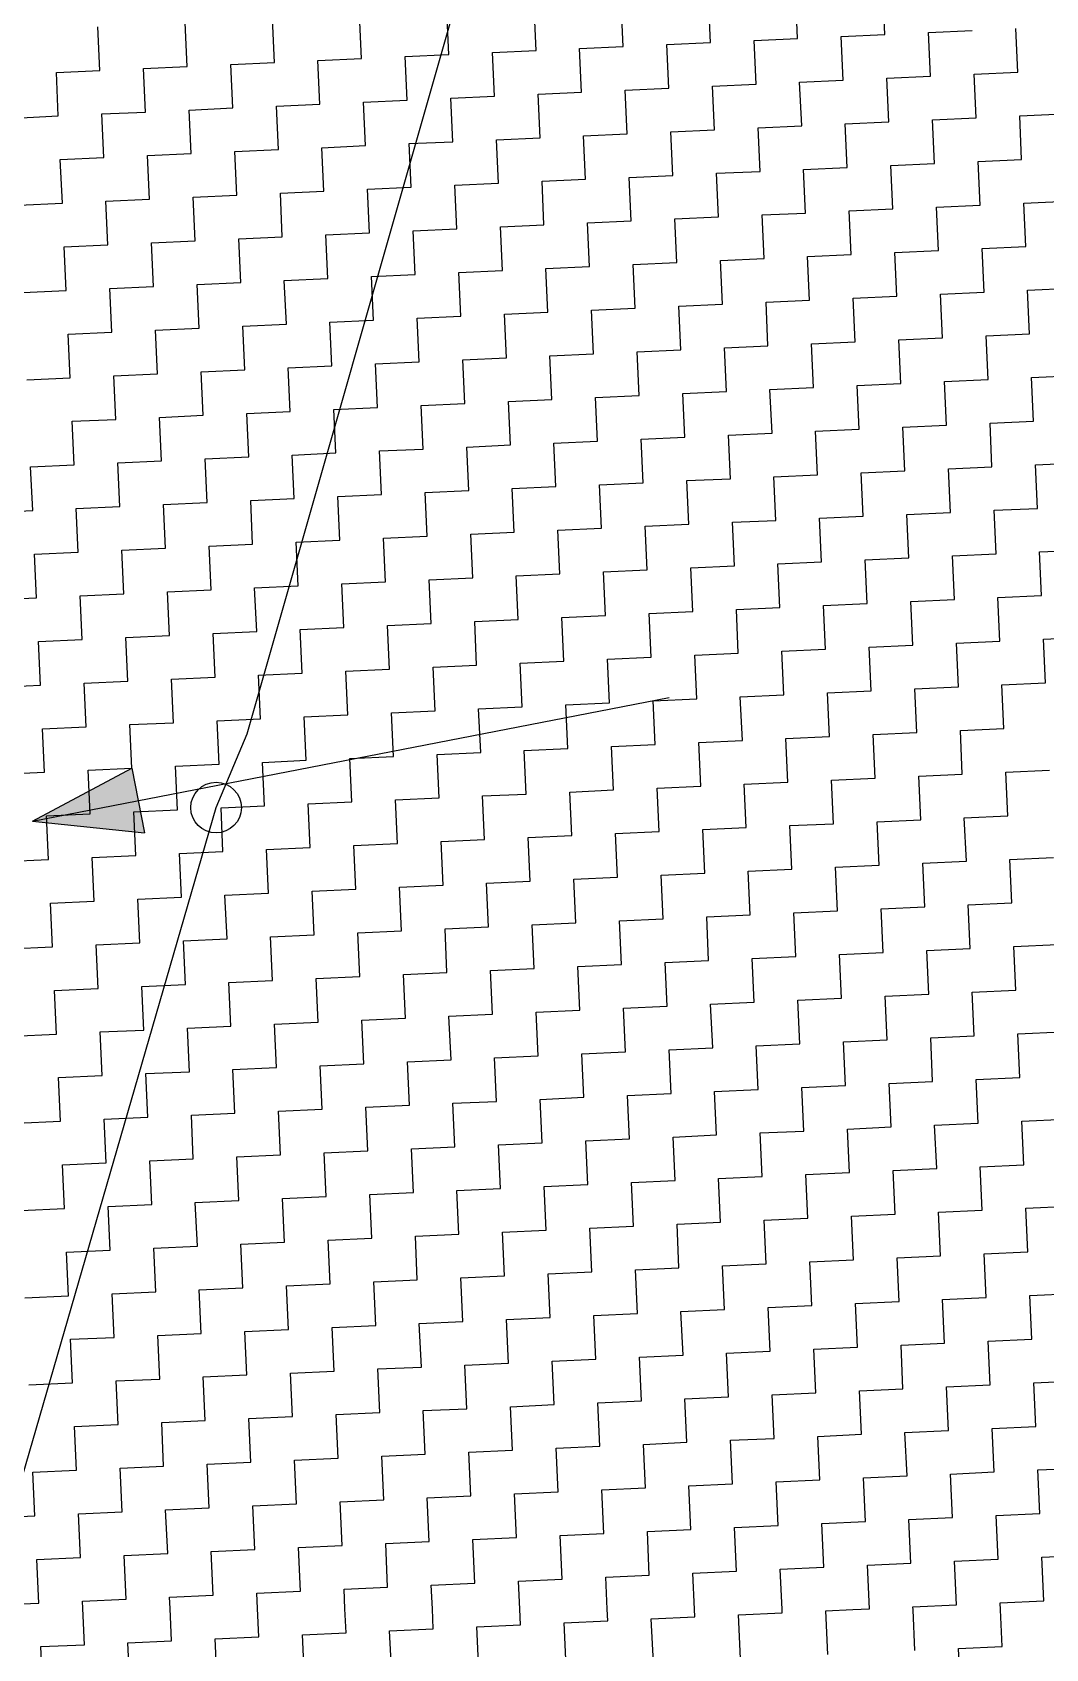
# Model space of a CAD drawing. Header units: metres. Extents: x 280741 to 282709, y 2085398 to 2088597.
# Drawn here: x 282112.8 to 282258.6, y 2086535.6 to 2086768.1 of the extents above; entities that cross this region are included whole.
import ezdxf

# ---------------------------------------------------------------- set-up
doc = ezdxf.new("R2010")
doc.units = ezdxf.units.M
doc.layers.add('POLY_HATCH', color=12, linetype='Continuous')
doc.layers.add('POLY_PARCEL', color=6, linetype='Continuous')

msp = doc.modelspace()

# ---------------------------------------------------------------- hatches: boundary and pattern name
h = msp.add_hatch(color=256)
h.paths.add_polyline_path([(282128.01, 2086657.6), (282127.11, 2086662.25), (282112.8, 2086654.64)])
h.paths.add_polyline_path([(282112.8, 2086654.64), (282128.92, 2086652.95), (282128.01, 2086657.6)])

# ---------------------------------------------------------------- linework, layer by layer
for points in [[(282112.8, 2086654.64), (282204.44, 2086672.45)], [(282112.8, 2086654.64), (282127.11, 2086662.25)], [(282127.11, 2086662.25), (282128.92, 2086652.95)], [(282112.8, 2086654.64), (282128.92, 2086652.95)]]:
    msp.add_lwpolyline(points)
msp.add_circle((282139.24, 2086656.6), 3.64)
at = {"layer": 'POLY_HATCH', "linetype": 'Continuous'}
for p, q in [((282235.5, 2086767.83), (282235.21, 2086774.11)), ((282185.29, 2086765.54), (282185, 2086771.82)), ((282197.84, 2086766.11), (282197.55, 2086772.39)), ((282210.39, 2086766.69), (282210.1, 2086772.96)), ((282222.94, 2086767.26), (282222.66, 2086773.54)), ((282135.07, 2086763.25), (282134.79, 2086769.52)), ((282147.63, 2086763.82), (282147.34, 2086770.1)), ((282160.18, 2086764.39), (282159.89, 2086770.67)), ((282172.73, 2086764.97), (282172.45, 2086771.24)), ((282122.52, 2086762.67), (282122.24, 2086768.95)), ((282216.67, 2086766.97), (282222.94, 2086767.26)), ((282216.95, 2086760.7), (282216.67, 2086766.97)), ((282229.22, 2086767.55), (282235.5, 2086767.83)), ((282229.51, 2086761.27), (282229.22, 2086767.55)), ((282241.77, 2086768.12), (282248.05, 2086768.41)), ((282242.06, 2086761.84), (282241.77, 2086768.12)), ((282254.61, 2086762.42), (282254.32, 2086768.69)), ((282166.46, 2086764.68), (282172.73, 2086764.97)), ((282166.74, 2086758.4), (282166.46, 2086764.68)), ((282179.01, 2086765.25), (282185.29, 2086765.54)), ((282179.3, 2086758.98), (282179.01, 2086765.25)), ((282191.56, 2086765.83), (282197.84, 2086766.11)), ((282191.85, 2086759.55), (282191.56, 2086765.83)), ((282204.11, 2086766.4), (282210.39, 2086766.69)), ((282204.4, 2086760.12), (282204.11, 2086766.4)), ((282116.25, 2086762.39), (282122.52, 2086762.67)), ((282116.53, 2086756.11), (282116.25, 2086762.39)), ((282128.8, 2086762.96), (282135.07, 2086763.25)), ((282129.08, 2086756.68), (282128.8, 2086762.96)), ((282141.35, 2086763.53), (282147.63, 2086763.82)), ((282141.64, 2086757.26), (282141.35, 2086763.53)), ((282153.9, 2086764.11), (282160.18, 2086764.39)), ((282154.19, 2086757.83), (282153.9, 2086764.11)), ((282248.34, 2086762.13), (282254.61, 2086762.42)), ((282198.12, 2086759.84), (282204.4, 2086760.12)), ((282198.41, 2086753.56), (282198.12, 2086759.84)), ((282210.68, 2086760.41), (282216.95, 2086760.7)), ((282210.96, 2086754.13), (282210.68, 2086760.41)), ((282223.23, 2086760.98), (282229.51, 2086761.27)), ((282223.52, 2086754.71), (282223.23, 2086760.98)), ((282235.78, 2086761.56), (282242.06, 2086761.84)), ((282236.07, 2086755.28), (282235.78, 2086761.56)), ((282248.62, 2086755.85), (282248.34, 2086762.13)), ((282147.91, 2086757.54), (282154.19, 2086757.83)), ((282148.2, 2086751.27), (282147.91, 2086757.54)), ((282160.47, 2086758.12), (282166.74, 2086758.4)), ((282160.75, 2086751.84), (282160.47, 2086758.12)), ((282173.02, 2086758.69), (282179.3, 2086758.98)), ((282173.31, 2086752.41), (282173.02, 2086758.69)), ((282185.57, 2086759.26), (282191.85, 2086759.55)), ((282185.86, 2086752.99), (282185.57, 2086759.26)), ((282110.26, 2086755.82), (282116.53, 2086756.11)), ((282122.81, 2086756.4), (282129.08, 2086756.68)), ((282123.1, 2086750.12), (282122.81, 2086756.4)), ((282135.36, 2086756.97), (282141.64, 2086757.26)), ((282135.65, 2086750.69), (282135.36, 2086756.97)), ((282229.79, 2086754.99), (282236.07, 2086755.28)), ((282242.35, 2086755.57), (282248.62, 2086755.85)), ((282242.63, 2086749.29), (282242.35, 2086755.57)), ((282254.9, 2086756.14), (282261.17, 2086756.43)), ((282255.18, 2086749.86), (282254.9, 2086756.14)), ((282179.58, 2086752.7), (282185.86, 2086752.99)), ((282192.13, 2086753.27), (282198.41, 2086753.56)), ((282192.42, 2086747), (282192.13, 2086753.27)), ((282204.69, 2086753.85), (282210.96, 2086754.13)), ((282204.97, 2086747.57), (282204.69, 2086753.85)), ((282217.24, 2086754.42), (282223.52, 2086754.71)), ((282217.53, 2086748.14), (282217.24, 2086754.42)), ((282230.08, 2086748.72), (282229.79, 2086754.99)), ((282129.37, 2086750.41), (282135.65, 2086750.69)), ((282141.92, 2086750.98), (282148.2, 2086751.27)), ((282142.21, 2086744.7), (282141.92, 2086750.98)), ((282154.48, 2086751.55), (282160.75, 2086751.84)), ((282154.76, 2086745.28), (282154.48, 2086751.55)), ((282167.03, 2086752.13), (282173.31, 2086752.41)), ((282167.32, 2086745.85), (282167.03, 2086752.13)), ((282179.87, 2086746.42), (282179.58, 2086752.7)), ((282116.82, 2086749.83), (282123.1, 2086750.12)), ((282117.11, 2086743.56), (282116.82, 2086749.83)), ((282129.66, 2086744.13), (282129.37, 2086750.41)), ((282223.8, 2086748.43), (282230.08, 2086748.72)), ((282224.09, 2086742.15), (282223.8, 2086748.43)), ((282236.36, 2086749), (282242.63, 2086749.29)), ((282236.64, 2086742.73), (282236.36, 2086749)), ((282248.91, 2086749.58), (282255.18, 2086749.86)), ((282249.19, 2086743.3), (282248.91, 2086749.58)), ((282173.59, 2086746.14), (282179.87, 2086746.42)), ((282173.88, 2086739.86), (282173.59, 2086746.14)), ((282186.15, 2086746.71), (282192.42, 2086747)), ((282186.43, 2086740.43), (282186.15, 2086746.71)), ((282198.7, 2086747.28), (282204.97, 2086747.57)), ((282198.98, 2086741.01), (282198.7, 2086747.28)), ((282211.25, 2086747.86), (282217.53, 2086748.14)), ((282211.54, 2086741.58), (282211.25, 2086747.86)), ((282110.83, 2086743.27), (282117.11, 2086743.56)), ((282123.38, 2086743.84), (282129.66, 2086744.13)), ((282123.67, 2086737.57), (282123.38, 2086743.84)), ((282135.93, 2086744.42), (282142.21, 2086744.7)), ((282136.22, 2086738.14), (282135.93, 2086744.42)), ((282148.49, 2086744.99), (282154.76, 2086745.28)), ((282148.77, 2086738.71), (282148.49, 2086744.99)), ((282161.04, 2086745.56), (282167.32, 2086745.85)), ((282161.33, 2086739.29), (282161.04, 2086745.56)), ((282255.47, 2086743.59), (282261.75, 2086743.87)), ((282255.76, 2086737.31), (282255.47, 2086743.59)), ((282205.26, 2086741.29), (282211.54, 2086741.58)), ((282205.55, 2086735.02), (282205.26, 2086741.29)), ((282217.81, 2086741.87), (282224.09, 2086742.15)), ((282218.1, 2086735.59), (282217.81, 2086741.87)), ((282230.37, 2086742.44), (282236.64, 2086742.73)), ((282230.65, 2086736.16), (282230.37, 2086742.44)), ((282242.92, 2086743.01), (282249.19, 2086743.3)), ((282243.21, 2086736.74), (282242.92, 2086743.01)), ((282155.05, 2086739), (282161.33, 2086739.29)), ((282155.34, 2086732.72), (282155.05, 2086739)), ((282167.6, 2086739.57), (282173.88, 2086739.86)), ((282167.89, 2086733.3), (282167.6, 2086739.57)), ((282180.16, 2086740.15), (282186.43, 2086740.43)), ((282180.44, 2086733.87), (282180.16, 2086740.15)), ((282192.71, 2086740.72), (282198.98, 2086741.01)), ((282192.99, 2086734.44), (282192.71, 2086740.72)), ((282117.39, 2086737.28), (282123.67, 2086737.57)), ((282117.68, 2086731), (282117.39, 2086737.28)), ((282129.94, 2086737.85), (282136.22, 2086738.14)), ((282130.23, 2086731.58), (282129.94, 2086737.85)), ((282142.5, 2086738.43), (282148.77, 2086738.71)), ((282142.78, 2086732.15), (282142.5, 2086738.43)), ((282236.93, 2086736.45), (282243.21, 2086736.74)), ((282249.48, 2086737.02), (282255.76, 2086737.31)), ((282249.77, 2086730.75), (282249.48, 2086737.02)), ((282186.72, 2086734.16), (282192.99, 2086734.44)), ((282199.27, 2086734.73), (282205.55, 2086735.02)), ((282199.56, 2086728.45), (282199.27, 2086734.73)), ((282211.82, 2086735.3), (282218.1, 2086735.59)), ((282212.11, 2086729.03), (282211.82, 2086735.3)), ((282224.38, 2086735.88), (282230.65, 2086736.16)), ((282224.66, 2086729.6), (282224.38, 2086735.88)), ((282237.22, 2086730.17), (282236.93, 2086736.45)), ((282136.51, 2086731.86), (282142.78, 2086732.15)), ((282149.06, 2086732.44), (282155.34, 2086732.72)), ((282149.35, 2086726.16), (282149.06, 2086732.44)), ((282161.61, 2086733.01), (282167.89, 2086733.3)), ((282161.9, 2086726.73), (282161.61, 2086733.01)), ((282174.17, 2086733.58), (282180.44, 2086733.87)), ((282174.45, 2086727.31), (282174.17, 2086733.58)), ((282187, 2086727.88), (282186.72, 2086734.16)), ((282111.4, 2086730.72), (282117.68, 2086731)), ((282123.95, 2086731.29), (282130.23, 2086731.58)), ((282124.24, 2086725.02), (282123.95, 2086731.29)), ((282136.79, 2086725.59), (282136.51, 2086731.86)), ((282218.39, 2086729.31), (282224.66, 2086729.6)), ((282230.94, 2086729.89), (282237.22, 2086730.17)), ((282231.23, 2086723.61), (282230.94, 2086729.89)), ((282243.49, 2086730.46), (282249.77, 2086730.75)), ((282243.78, 2086724.18), (282243.49, 2086730.46)), ((282256.04, 2086731.03), (282262.32, 2086731.32)), ((282256.33, 2086724.76), (282256.04, 2086731.03)), ((282168.18, 2086727.02), (282174.45, 2086727.31)), ((282180.73, 2086727.59), (282187, 2086727.88)), ((282181.02, 2086721.32), (282180.73, 2086727.59)), ((282193.28, 2086728.17), (282199.56, 2086728.45)), ((282193.57, 2086721.89), (282193.28, 2086728.17)), ((282205.83, 2086728.74), (282212.11, 2086729.03)), ((282206.12, 2086722.46), (282205.83, 2086728.74)), ((282218.67, 2086723.04), (282218.39, 2086729.31)), ((282117.97, 2086724.73), (282124.24, 2086725.02)), ((282130.52, 2086725.3), (282136.79, 2086725.59)), ((282130.8, 2086719.03), (282130.52, 2086725.3)), ((282143.07, 2086725.87), (282149.35, 2086726.16)), ((282143.36, 2086719.6), (282143.07, 2086725.87)), ((282155.62, 2086726.45), (282161.9, 2086726.73)), ((282155.91, 2086720.17), (282155.62, 2086726.45)), ((282168.46, 2086720.75), (282168.18, 2086727.02)), ((282118.25, 2086718.45), (282117.97, 2086724.73)), ((282212.4, 2086722.75), (282218.67, 2086723.04)), ((282212.68, 2086716.47), (282212.4, 2086722.75)), ((282224.95, 2086723.32), (282231.23, 2086723.61)), ((282225.24, 2086717.05), (282224.95, 2086723.32)), ((282237.5, 2086723.9), (282243.78, 2086724.18)), ((282237.79, 2086717.62), (282237.5, 2086723.9)), ((282250.05, 2086724.47), (282256.33, 2086724.76)), ((282250.34, 2086718.19), (282250.05, 2086724.47)), ((282162.19, 2086720.46), (282168.46, 2086720.75)), ((282162.47, 2086714.18), (282162.19, 2086720.46)), ((282174.74, 2086721.03), (282181.02, 2086721.32)), ((282175.03, 2086714.76), (282174.74, 2086721.03)), ((282187.29, 2086721.6), (282193.57, 2086721.89)), ((282187.58, 2086715.33), (282187.29, 2086721.6)), ((282199.84, 2086722.18), (282206.12, 2086722.46)), ((282200.13, 2086715.9), (282199.84, 2086722.18)), ((282111.98, 2086718.17), (282118.25, 2086718.45)), ((282124.53, 2086718.74), (282130.8, 2086719.03)), ((282124.81, 2086712.46), (282124.53, 2086718.74)), ((282137.08, 2086719.31), (282143.36, 2086719.6)), ((282137.37, 2086713.04), (282137.08, 2086719.31)), ((282149.63, 2086719.89), (282155.91, 2086720.17)), ((282149.92, 2086713.61), (282149.63, 2086719.89)), ((282244.07, 2086717.91), (282250.34, 2086718.19)), ((282256.62, 2086718.48), (282262.89, 2086718.77)), ((282256.9, 2086712.2), (282256.62, 2086718.48)), ((282193.85, 2086715.62), (282200.13, 2086715.9)), ((282206.41, 2086716.19), (282212.68, 2086716.47)), ((282206.69, 2086709.91), (282206.41, 2086716.19)), ((282218.96, 2086716.76), (282225.24, 2086717.05)), ((282219.25, 2086710.49), (282218.96, 2086716.76)), ((282231.51, 2086717.33), (282237.79, 2086717.62)), ((282231.8, 2086711.06), (282231.51, 2086717.33)), ((282244.35, 2086711.63), (282244.07, 2086717.91)), ((282143.64, 2086713.32), (282149.92, 2086713.61)), ((282143.93, 2086707.05), (282143.64, 2086713.32)), ((282156.2, 2086713.9), (282162.47, 2086714.18)), ((282156.48, 2086707.62), (282156.2, 2086713.9)), ((282168.75, 2086714.47), (282175.03, 2086714.76)), ((282169.04, 2086708.19), (282168.75, 2086714.47)), ((282181.3, 2086715.04), (282187.58, 2086715.33)), ((282181.59, 2086708.77), (282181.3, 2086715.04)), ((282194.14, 2086709.34), (282193.85, 2086715.62)), ((282118.54, 2086712.18), (282124.81, 2086712.46)), ((282118.82, 2086705.9), (282118.54, 2086712.18)), ((282131.09, 2086712.75), (282137.37, 2086713.04)), ((282131.38, 2086706.47), (282131.09, 2086712.75)), ((282225.52, 2086710.77), (282231.8, 2086711.06)), ((282238.08, 2086711.35), (282244.35, 2086711.63)), ((282238.36, 2086705.07), (282238.08, 2086711.35)), ((282250.63, 2086711.92), (282256.9, 2086712.2)), ((282250.91, 2086705.64), (282250.63, 2086711.92)), ((282175.31, 2086708.48), (282181.59, 2086708.77)), ((282187.86, 2086709.05), (282194.14, 2086709.34)), ((282188.15, 2086702.78), (282187.86, 2086709.05)), ((282200.42, 2086709.63), (282206.69, 2086709.91)), ((282200.7, 2086703.35), (282200.42, 2086709.63)), ((282212.97, 2086710.2), (282219.25, 2086710.49)), ((282213.26, 2086703.92), (282212.97, 2086710.2)), ((282225.81, 2086704.5), (282225.52, 2086710.77)), ((282125.1, 2086706.19), (282131.38, 2086706.47)), ((282137.65, 2086706.76), (282143.93, 2086707.05)), ((282137.94, 2086700.48), (282137.65, 2086706.76)), ((282150.21, 2086707.33), (282156.48, 2086707.62)), ((282150.49, 2086701.06), (282150.21, 2086707.33)), ((282162.76, 2086707.91), (282169.04, 2086708.19)), ((282163.05, 2086701.63), (282162.76, 2086707.91)), ((282175.6, 2086702.2), (282175.31, 2086708.48)), ((282112.55, 2086705.61), (282118.82, 2086705.9)), ((282112.84, 2086699.34), (282112.55, 2086705.61)), ((282125.39, 2086699.91), (282125.1, 2086706.19)), ((282219.53, 2086704.21), (282225.81, 2086704.5)), ((282219.82, 2086697.93), (282219.53, 2086704.21)), ((282232.09, 2086704.78), (282238.36, 2086705.07)), ((282232.37, 2086698.51), (282232.09, 2086704.78)), ((282244.64, 2086705.36), (282250.91, 2086705.64)), ((282244.92, 2086699.08), (282244.64, 2086705.36)), ((282257.19, 2086705.93), (282263.47, 2086706.22)), ((282257.48, 2086699.65), (282257.19, 2086705.93)), ((282169.32, 2086701.92), (282175.6, 2086702.2)), ((282169.61, 2086695.64), (282169.32, 2086701.92)), ((282181.87, 2086702.49), (282188.15, 2086702.78)), ((282182.16, 2086696.21), (282181.87, 2086702.49)), ((282194.43, 2086703.06), (282200.7, 2086703.35)), ((282194.71, 2086696.79), (282194.43, 2086703.06)), ((282206.98, 2086703.64), (282213.26, 2086703.92)), ((282207.27, 2086697.36), (282206.98, 2086703.64)), ((282119.11, 2086699.62), (282125.39, 2086699.91)), ((282119.4, 2086693.35), (282119.11, 2086699.62)), ((282131.66, 2086700.2), (282137.94, 2086700.48)), ((282131.95, 2086693.92), (282131.66, 2086700.2)), ((282144.22, 2086700.77), (282150.49, 2086701.06)), ((282144.5, 2086694.49), (282144.22, 2086700.77)), ((282156.77, 2086701.34), (282163.05, 2086701.63)), ((282157.06, 2086695.07), (282156.77, 2086701.34)), ((282251.2, 2086699.37), (282257.48, 2086699.65)), ((282251.49, 2086693.09), (282251.2, 2086699.37)), ((282106.56, 2086699.05), (282112.84, 2086699.34)), ((282200.99, 2086697.07), (282207.27, 2086697.36)), ((282201.28, 2086690.8), (282200.99, 2086697.07)), ((282213.54, 2086697.65), (282219.82, 2086697.93)), ((282213.83, 2086691.37), (282213.54, 2086697.65)), ((282226.1, 2086698.22), (282232.37, 2086698.51)), ((282226.38, 2086691.94), (282226.1, 2086698.22)), ((282238.65, 2086698.79), (282244.92, 2086699.08)), ((282238.94, 2086692.52), (282238.65, 2086698.79)), ((282150.78, 2086694.78), (282157.06, 2086695.07)), ((282151.07, 2086688.5), (282150.78, 2086694.78)), ((282163.33, 2086695.35), (282169.61, 2086695.64)), ((282163.62, 2086689.08), (282163.33, 2086695.35)), ((282175.89, 2086695.93), (282182.16, 2086696.21)), ((282176.17, 2086689.65), (282175.89, 2086695.93)), ((282188.44, 2086696.5), (282194.71, 2086696.79)), ((282188.72, 2086690.22), (282188.44, 2086696.5)), ((282113.12, 2086693.06), (282119.4, 2086693.35)), ((282113.41, 2086686.78), (282113.12, 2086693.06)), ((282125.67, 2086693.63), (282131.95, 2086693.92)), ((282125.96, 2086687.36), (282125.67, 2086693.63)), ((282138.23, 2086694.21), (282144.5, 2086694.49)), ((282138.51, 2086687.93), (282138.23, 2086694.21)), ((282232.66, 2086692.23), (282238.94, 2086692.52)), ((282245.21, 2086692.8), (282251.49, 2086693.09)), ((282245.5, 2086686.53), (282245.21, 2086692.8)), ((282257.76, 2086693.38), (282264.04, 2086693.66)), ((282258.05, 2086687.1), (282257.76, 2086693.38)), ((282182.45, 2086689.94), (282188.72, 2086690.22)), ((282195, 2086690.51), (282201.28, 2086690.8)), ((282195.29, 2086684.23), (282195, 2086690.51)), ((282207.55, 2086691.08), (282213.83, 2086691.37)), ((282207.84, 2086684.81), (282207.55, 2086691.08)), ((282220.11, 2086691.66), (282226.38, 2086691.94)), ((282220.39, 2086685.38), (282220.11, 2086691.66)), ((282232.95, 2086685.95), (282232.66, 2086692.23)), ((282132.24, 2086687.64), (282138.51, 2086687.93)), ((282144.79, 2086688.22), (282151.07, 2086688.5)), ((282145.08, 2086681.94), (282144.79, 2086688.22)), ((282157.34, 2086688.79), (282163.62, 2086689.08)), ((282157.63, 2086682.51), (282157.34, 2086688.79)), ((282169.9, 2086689.36), (282176.17, 2086689.65)), ((282170.18, 2086683.09), (282169.9, 2086689.36)), ((282182.73, 2086683.66), (282182.45, 2086689.94)), ((282107.13, 2086686.5), (282113.41, 2086686.78)), ((282119.68, 2086687.07), (282125.96, 2086687.36)), ((282119.97, 2086680.79), (282119.68, 2086687.07)), ((282132.52, 2086681.37), (282132.24, 2086687.64)), ((282226.67, 2086685.67), (282232.95, 2086685.95)), ((282226.96, 2086679.39), (282226.67, 2086685.67)), ((282239.22, 2086686.24), (282245.5, 2086686.53)), ((282239.51, 2086679.96), (282239.22, 2086686.24)), ((282251.77, 2086686.81), (282258.05, 2086687.1)), ((282252.06, 2086680.54), (282251.77, 2086686.81)), ((282163.91, 2086682.8), (282170.18, 2086683.09)), ((282176.46, 2086683.37), (282182.73, 2086683.66)), ((282176.74, 2086677.1), (282176.46, 2086683.37)), ((282189.01, 2086683.95), (282195.29, 2086684.23)), ((282189.3, 2086677.67), (282189.01, 2086683.95)), ((282201.56, 2086684.52), (282207.84, 2086684.81)), ((282201.85, 2086678.24), (282201.56, 2086684.52)), ((282214.12, 2086685.09), (282220.39, 2086685.38)), ((282214.4, 2086678.82), (282214.12, 2086685.09)), ((282113.7, 2086680.51), (282119.97, 2086680.79)), ((282126.25, 2086681.08), (282132.52, 2086681.37)), ((282126.53, 2086674.8), (282126.25, 2086681.08)), ((282138.8, 2086681.65), (282145.08, 2086681.94)), ((282139.09, 2086675.38), (282138.8, 2086681.65)), ((282151.35, 2086682.23), (282157.63, 2086682.51)), ((282151.64, 2086675.95), (282151.35, 2086682.23)), ((282164.19, 2086676.52), (282163.91, 2086682.8)), ((282258.34, 2086680.82), (282264.61, 2086681.11)), ((282258.62, 2086674.55), (282258.34, 2086680.82)), ((282113.98, 2086674.23), (282113.7, 2086680.51)), ((282208.13, 2086678.53), (282214.4, 2086678.82)), ((282208.41, 2086672.25), (282208.13, 2086678.53)), ((282220.68, 2086679.1), (282226.96, 2086679.39)), ((282220.97, 2086672.83), (282220.68, 2086679.1)), ((282233.23, 2086679.68), (282239.51, 2086679.96)), ((282233.52, 2086673.4), (282233.23, 2086679.68)), ((282245.78, 2086680.25), (282252.06, 2086680.54)), ((282246.07, 2086673.97), (282245.78, 2086680.25)), ((282157.92, 2086676.24), (282164.19, 2086676.52)), ((282158.2, 2086669.96), (282157.92, 2086676.24)), ((282170.47, 2086676.81), (282176.74, 2086677.1)), ((282170.76, 2086670.53), (282170.47, 2086676.81)), ((282183.02, 2086677.38), (282189.3, 2086677.67)), ((282183.31, 2086671.11), (282183.02, 2086677.38)), ((282195.57, 2086677.96), (282201.85, 2086678.24)), ((282195.86, 2086671.68), (282195.57, 2086677.96)), ((282107.71, 2086673.94), (282113.98, 2086674.23)), ((282120.26, 2086674.52), (282126.53, 2086674.8)), ((282120.54, 2086668.24), (282120.26, 2086674.52)), ((282132.81, 2086675.09), (282139.09, 2086675.38)), ((282133.1, 2086668.81), (282132.81, 2086675.09)), ((282145.36, 2086675.66), (282151.64, 2086675.95)), ((282145.65, 2086669.39), (282145.36, 2086675.66)), ((282239.79, 2086673.69), (282246.07, 2086673.97)), ((282252.35, 2086674.26), (282258.62, 2086674.55)), ((282252.63, 2086667.98), (282252.35, 2086674.26)), ((282189.58, 2086671.39), (282195.86, 2086671.68)), ((282202.14, 2086671.97), (282208.41, 2086672.25)), ((282202.42, 2086665.69), (282202.14, 2086671.97)), ((282214.69, 2086672.54), (282220.97, 2086672.83)), ((282214.98, 2086666.26), (282214.69, 2086672.54)), ((282227.24, 2086673.11), (282233.52, 2086673.4)), ((282227.53, 2086666.84), (282227.24, 2086673.11)), ((282240.08, 2086667.41), (282239.79, 2086673.69)), ((282139.37, 2086669.1), (282145.65, 2086669.39)), ((282151.93, 2086669.67), (282158.2, 2086669.96)), ((282152.21, 2086663.4), (282151.93, 2086669.67)), ((282164.48, 2086670.25), (282170.76, 2086670.53)), ((282164.77, 2086663.97), (282164.48, 2086670.25)), ((282177.03, 2086670.82), (282183.31, 2086671.11)), ((282177.32, 2086664.54), (282177.03, 2086670.82)), ((282189.87, 2086665.12), (282189.58, 2086671.39)), ((282114.27, 2086667.95), (282120.54, 2086668.24)), ((282114.55, 2086661.68), (282114.27, 2086667.95)), ((282126.82, 2086668.53), (282133.1, 2086668.81)), ((282127.11, 2086662.25), (282126.82, 2086668.53)), ((282139.66, 2086662.83), (282139.37, 2086669.1)), ((282221.25, 2086666.55), (282227.53, 2086666.84)), ((282233.81, 2086667.12), (282240.08, 2086667.41)), ((282234.09, 2086660.85), (282233.81, 2086667.12)), ((282246.36, 2086667.7), (282252.63, 2086667.98)), ((282246.64, 2086661.42), (282246.36, 2086667.7)), ((282171.04, 2086664.26), (282177.32, 2086664.54)), ((282183.59, 2086664.83), (282189.87, 2086665.12)), ((282183.88, 2086658.55), (282183.59, 2086664.83)), ((282196.15, 2086665.4), (282202.42, 2086665.69)), ((282196.43, 2086659.13), (282196.15, 2086665.4)), ((282208.7, 2086665.98), (282214.98, 2086666.26)), ((282208.99, 2086659.7), (282208.7, 2086665.98)), ((282221.54, 2086660.27), (282221.25, 2086666.55)), ((282120.83, 2086661.97), (282127.11, 2086662.25)), ((282133.38, 2086662.54), (282139.66, 2086662.83)), ((282133.67, 2086656.26), (282133.38, 2086662.54)), ((282145.94, 2086663.11), (282152.21, 2086663.4)), ((282146.22, 2086656.84), (282145.94, 2086663.11)), ((282158.49, 2086663.68), (282164.77, 2086663.97)), ((282158.78, 2086657.41), (282158.49, 2086663.68)), ((282171.33, 2086657.98), (282171.04, 2086664.26)), ((282108.28, 2086661.39), (282114.55, 2086661.68)), ((282121.12, 2086655.69), (282120.83, 2086661.97)), ((282215.26, 2086659.99), (282221.54, 2086660.27)), ((282215.55, 2086653.71), (282215.26, 2086659.99)), ((282227.82, 2086660.56), (282234.09, 2086660.85)), ((282228.1, 2086654.28), (282227.82, 2086660.56)), ((282240.37, 2086661.13), (282246.64, 2086661.42)), ((282240.65, 2086654.86), (282240.37, 2086661.13)), ((282252.92, 2086661.71), (282259.2, 2086661.99)), ((282253.21, 2086655.43), (282252.92, 2086661.71)), ((282165.05, 2086657.7), (282171.33, 2086657.98)), ((282165.34, 2086651.42), (282165.05, 2086657.7)), ((282177.6, 2086658.27), (282183.88, 2086658.55)), ((282177.89, 2086651.99), (282177.6, 2086658.27)), ((282190.16, 2086658.84), (282196.43, 2086659.13)), ((282190.44, 2086652.57), (282190.16, 2086658.84)), ((282202.71, 2086659.41), (282208.99, 2086659.7)), ((282203, 2086653.14), (282202.71, 2086659.41)), ((282114.84, 2086655.4), (282121.12, 2086655.69)), ((282115.13, 2086649.13), (282114.84, 2086655.4)), ((282127.39, 2086655.98), (282133.67, 2086656.26)), ((282127.68, 2086649.7), (282127.39, 2086655.98)), ((282139.95, 2086656.55), (282146.22, 2086656.84)), ((282140.23, 2086650.27), (282139.95, 2086656.55)), ((282152.5, 2086657.12), (282158.78, 2086657.41)), ((282152.79, 2086650.85), (282152.5, 2086657.12)), ((282246.93, 2086655.14), (282253.21, 2086655.43)), ((282196.72, 2086652.85), (282203, 2086653.14)), ((282197.01, 2086646.58), (282196.72, 2086652.85)), ((282209.27, 2086653.43), (282215.55, 2086653.71)), ((282209.56, 2086647.15), (282209.27, 2086653.43)), ((282221.83, 2086654), (282228.1, 2086654.28)), ((282222.11, 2086647.72), (282221.83, 2086654)), ((282234.38, 2086654.57), (282240.65, 2086654.86)), ((282234.66, 2086648.3), (282234.38, 2086654.57)), ((282247.22, 2086648.87), (282246.93, 2086655.14)), ((282146.51, 2086650.56), (282152.79, 2086650.85)), ((282146.8, 2086644.28), (282146.51, 2086650.56)), ((282159.06, 2086651.13), (282165.34, 2086651.42)), ((282159.35, 2086644.86), (282159.06, 2086651.13)), ((282171.62, 2086651.71), (282177.89, 2086651.99)), ((282171.9, 2086645.43), (282171.62, 2086651.71)), ((282184.17, 2086652.28), (282190.44, 2086652.57)), ((282184.45, 2086646), (282184.17, 2086652.28)), ((282108.85, 2086648.84), (282115.13, 2086649.13)), ((282121.4, 2086649.41), (282127.68, 2086649.7)), ((282121.69, 2086643.14), (282121.4, 2086649.41)), ((282133.96, 2086649.99), (282140.23, 2086650.27)), ((282134.24, 2086643.71), (282133.96, 2086649.99)), ((282228.39, 2086648.01), (282234.66, 2086648.3)), ((282240.94, 2086648.58), (282247.22, 2086648.87)), ((282241.23, 2086642.31), (282240.94, 2086648.58)), ((282253.49, 2086649.15), (282259.77, 2086649.44)), ((282253.78, 2086642.88), (282253.49, 2086649.15)), ((282178.18, 2086645.72), (282184.45, 2086646)), ((282190.73, 2086646.29), (282197.01, 2086646.58)), ((282191.02, 2086640.01), (282190.73, 2086646.29)), ((282203.28, 2086646.86), (282209.56, 2086647.15)), ((282203.57, 2086640.59), (282203.28, 2086646.86)), ((282215.84, 2086647.44), (282222.11, 2086647.72)), ((282216.12, 2086641.16), (282215.84, 2086647.44)), ((282228.68, 2086641.73), (282228.39, 2086648.01)), ((282127.97, 2086643.42), (282134.24, 2086643.71)), ((282140.52, 2086644), (282146.8, 2086644.28)), ((282140.81, 2086637.72), (282140.52, 2086644)), ((282153.07, 2086644.57), (282159.35, 2086644.86)), ((282153.36, 2086638.29), (282153.07, 2086644.57)), ((282165.63, 2086645.14), (282171.9, 2086645.43)), ((282165.91, 2086638.87), (282165.63, 2086645.14)), ((282178.46, 2086639.44), (282178.18, 2086645.72)), ((282115.41, 2086642.85), (282121.69, 2086643.14)), ((282115.7, 2086636.57), (282115.41, 2086642.85)), ((282128.25, 2086637.15), (282127.97, 2086643.42)), ((282222.4, 2086641.45), (282228.68, 2086641.73)), ((282222.69, 2086635.17), (282222.4, 2086641.45)), ((282234.95, 2086642.02), (282241.23, 2086642.31)), ((282235.24, 2086635.74), (282234.95, 2086642.02)), ((282247.5, 2086642.59), (282253.78, 2086642.88)), ((282247.79, 2086636.32), (282247.5, 2086642.59)), ((282172.19, 2086639.15), (282178.46, 2086639.44)), ((282172.47, 2086632.88), (282172.19, 2086639.15)), ((282184.74, 2086639.73), (282191.02, 2086640.01)), ((282185.03, 2086633.45), (282184.74, 2086639.73)), ((282197.29, 2086640.3), (282203.57, 2086640.59)), ((282197.58, 2086634.02), (282197.29, 2086640.3)), ((282209.85, 2086640.87), (282216.12, 2086641.16)), ((282210.13, 2086634.6), (282209.85, 2086640.87)), ((282109.42, 2086636.29), (282115.7, 2086636.57)), ((282121.98, 2086636.86), (282128.25, 2086637.15)), ((282122.26, 2086630.58), (282121.98, 2086636.86)), ((282134.53, 2086637.43), (282140.81, 2086637.72)), ((282134.82, 2086631.16), (282134.53, 2086637.43)), ((282147.08, 2086638.01), (282153.36, 2086638.29)), ((282147.37, 2086631.73), (282147.08, 2086638.01)), ((282159.64, 2086638.58), (282165.91, 2086638.87)), ((282159.92, 2086632.3), (282159.64, 2086638.58)), ((282254.07, 2086636.6), (282260.34, 2086636.89)), ((282254.35, 2086630.33), (282254.07, 2086636.6)), ((282203.86, 2086634.31), (282210.13, 2086634.6)), ((282204.14, 2086628.03), (282203.86, 2086634.31)), ((282216.41, 2086634.88), (282222.69, 2086635.17)), ((282216.7, 2086628.61), (282216.41, 2086634.88)), ((282228.96, 2086635.46), (282235.24, 2086635.74)), ((282229.25, 2086629.18), (282228.96, 2086635.46)), ((282241.51, 2086636.03), (282247.79, 2086636.32)), ((282241.8, 2086629.75), (282241.51, 2086636.03)), ((282153.65, 2086632.02), (282159.92, 2086632.3)), ((282153.93, 2086625.74), (282153.65, 2086632.02)), ((282166.2, 2086632.59), (282172.47, 2086632.88)), ((282166.49, 2086626.31), (282166.2, 2086632.59)), ((282178.75, 2086633.16), (282185.03, 2086633.45)), ((282179.04, 2086626.89), (282178.75, 2086633.16)), ((282191.3, 2086633.74), (282197.58, 2086634.02)), ((282191.59, 2086627.46), (282191.3, 2086633.74)), ((282115.99, 2086630.3), (282122.26, 2086630.58)), ((282116.27, 2086624.02), (282115.99, 2086630.3)), ((282128.54, 2086630.87), (282134.82, 2086631.16)), ((282128.83, 2086624.59), (282128.54, 2086630.87)), ((282141.09, 2086631.44), (282147.37, 2086631.73)), ((282141.38, 2086625.17), (282141.09, 2086631.44)), ((282235.52, 2086629.47), (282241.8, 2086629.75)), ((282248.08, 2086630.04), (282254.35, 2086630.33)), ((282248.36, 2086623.76), (282248.08, 2086630.04)), ((282185.31, 2086627.17), (282191.59, 2086627.46)), ((282197.87, 2086627.75), (282204.14, 2086628.03)), ((282198.15, 2086621.47), (282197.87, 2086627.75)), ((282210.42, 2086628.32), (282216.7, 2086628.61)), ((282210.71, 2086622.04), (282210.42, 2086628.32)), ((282222.97, 2086628.89), (282229.25, 2086629.18)), ((282223.26, 2086622.62), (282222.97, 2086628.89)), ((282235.81, 2086623.19), (282235.52, 2086629.47)), ((282135.1, 2086624.88), (282141.38, 2086625.17)), ((282147.66, 2086625.45), (282153.93, 2086625.74)), ((282147.94, 2086619.18), (282147.66, 2086625.45)), ((282160.21, 2086626.03), (282166.49, 2086626.31)), ((282160.5, 2086619.75), (282160.21, 2086626.03)), ((282172.76, 2086626.6), (282179.04, 2086626.89)), ((282173.05, 2086620.32), (282172.76, 2086626.6)), ((282185.6, 2086620.9), (282185.31, 2086627.17)), ((282110, 2086623.73), (282116.27, 2086624.02)), ((282122.55, 2086624.31), (282128.83, 2086624.59)), ((282122.84, 2086618.03), (282122.55, 2086624.31)), ((282135.39, 2086618.6), (282135.1, 2086624.88)), ((282216.98, 2086622.33), (282223.26, 2086622.62)), ((282229.54, 2086622.9), (282235.81, 2086623.19)), ((282229.82, 2086616.63), (282229.54, 2086622.9)), ((282242.09, 2086623.48), (282248.36, 2086623.76)), ((282242.37, 2086617.2), (282242.09, 2086623.48)), ((282254.64, 2086624.05), (282260.92, 2086624.34)), ((282254.93, 2086617.77), (282254.64, 2086624.05)), ((282166.77, 2086620.04), (282173.05, 2086620.32)), ((282179.32, 2086620.61), (282185.6, 2086620.9)), ((282179.61, 2086614.33), (282179.32, 2086620.61)), ((282191.88, 2086621.18), (282198.15, 2086621.47)), ((282192.16, 2086614.91), (282191.88, 2086621.18)), ((282204.43, 2086621.76), (282210.71, 2086622.04)), ((282204.72, 2086615.48), (282204.43, 2086621.76)), ((282217.27, 2086616.05), (282216.98, 2086622.33)), ((282116.56, 2086617.74), (282122.84, 2086618.03)), ((282129.11, 2086618.32), (282135.39, 2086618.6)), ((282129.4, 2086612.04), (282129.11, 2086618.32)), ((282141.67, 2086618.89), (282147.94, 2086619.18)), ((282141.95, 2086612.61), (282141.67, 2086618.89)), ((282154.22, 2086619.46), (282160.5, 2086619.75)), ((282154.51, 2086613.19), (282154.22, 2086619.46)), ((282167.06, 2086613.76), (282166.77, 2086620.04)), ((282116.85, 2086611.47), (282116.56, 2086617.74)), ((282210.99, 2086615.77), (282217.27, 2086616.05)), ((282211.28, 2086609.49), (282210.99, 2086615.77)), ((282223.55, 2086616.34), (282229.82, 2086616.63)), ((282223.83, 2086610.06), (282223.55, 2086616.34)), ((282236.1, 2086616.91), (282242.37, 2086617.2)), ((282236.38, 2086610.64), (282236.1, 2086616.91)), ((282248.65, 2086617.49), (282254.93, 2086617.77)), ((282248.94, 2086611.21), (282248.65, 2086617.49)), ((282160.78, 2086613.47), (282167.06, 2086613.76)), ((282161.07, 2086607.2), (282160.78, 2086613.47)), ((282173.33, 2086614.05), (282179.61, 2086614.33)), ((282173.62, 2086607.77), (282173.33, 2086614.05)), ((282185.89, 2086614.62), (282192.16, 2086614.91)), ((282186.17, 2086608.34), (282185.89, 2086614.62)), ((282198.44, 2086615.19), (282204.72, 2086615.48)), ((282198.73, 2086608.92), (282198.44, 2086615.19)), ((282110.57, 2086611.18), (282116.85, 2086611.47)), ((282123.12, 2086611.75), (282129.4, 2086612.04)), ((282123.41, 2086605.48), (282123.12, 2086611.75)), ((282135.68, 2086612.33), (282141.95, 2086612.61)), ((282135.96, 2086606.05), (282135.68, 2086612.33)), ((282148.23, 2086612.9), (282154.51, 2086613.19)), ((282148.52, 2086606.62), (282148.23, 2086612.9)), ((282242.66, 2086610.92), (282248.94, 2086611.21)), ((282255.21, 2086611.5), (282261.49, 2086611.78)), ((282255.5, 2086605.22), (282255.21, 2086611.5)), ((282192.45, 2086608.63), (282198.73, 2086608.92)), ((282205, 2086609.2), (282211.28, 2086609.49)), ((282205.29, 2086602.93), (282205, 2086609.2)), ((282217.56, 2086609.78), (282223.83, 2086610.06)), ((282217.84, 2086603.5), (282217.56, 2086609.78)), ((282230.11, 2086610.35), (282236.38, 2086610.64)), ((282230.39, 2086604.07), (282230.11, 2086610.35)), ((282242.95, 2086604.65), (282242.66, 2086610.92)), ((282142.24, 2086606.34), (282148.52, 2086606.62)), ((282142.53, 2086600.06), (282142.24, 2086606.34)), ((282154.79, 2086606.91), (282161.07, 2086607.2)), ((282155.08, 2086600.63), (282154.79, 2086606.91)), ((282167.34, 2086607.48), (282173.62, 2086607.77)), ((282167.63, 2086601.21), (282167.34, 2086607.48)), ((282179.9, 2086608.06), (282186.17, 2086608.34)), ((282180.18, 2086601.78), (282179.9, 2086608.06)), ((282192.74, 2086602.35), (282192.45, 2086608.63)), ((282117.13, 2086605.19), (282123.41, 2086605.48)), ((282117.42, 2086598.92), (282117.13, 2086605.19)), ((282129.69, 2086605.76), (282135.96, 2086606.05)), ((282129.97, 2086599.49), (282129.69, 2086605.76)), ((282224.12, 2086603.79), (282230.39, 2086604.07)), ((282236.67, 2086604.36), (282242.95, 2086604.65)), ((282236.96, 2086598.08), (282236.67, 2086604.36)), ((282249.22, 2086604.93), (282255.5, 2086605.22)), ((282249.51, 2086598.66), (282249.22, 2086604.93)), ((282173.91, 2086601.49), (282180.18, 2086601.78)), ((282186.46, 2086602.07), (282192.74, 2086602.35)), ((282186.75, 2086595.79), (282186.46, 2086602.07)), ((282199.01, 2086602.64), (282205.29, 2086602.93)), ((282199.3, 2086596.36), (282199.01, 2086602.64)), ((282211.57, 2086603.21), (282217.84, 2086603.5)), ((282211.85, 2086596.94), (282211.57, 2086603.21)), ((282224.41, 2086597.51), (282224.12, 2086603.79)), ((282123.7, 2086599.2), (282129.97, 2086599.49)), ((282136.25, 2086599.78), (282142.53, 2086600.06)), ((282136.54, 2086593.5), (282136.25, 2086599.78)), ((282148.8, 2086600.35), (282155.08, 2086600.63)), ((282149.09, 2086594.07), (282148.8, 2086600.35)), ((282161.36, 2086600.92), (282167.63, 2086601.21)), ((282161.64, 2086594.65), (282161.36, 2086600.92)), ((282174.19, 2086595.22), (282173.91, 2086601.49)), ((282111.14, 2086598.63), (282117.42, 2086598.92)), ((282123.98, 2086592.93), (282123.7, 2086599.2)), ((282218.13, 2086597.22), (282224.41, 2086597.51)), ((282218.42, 2086590.95), (282218.13, 2086597.22)), ((282230.68, 2086597.8), (282236.96, 2086598.08)), ((282230.97, 2086591.52), (282230.68, 2086597.8)), ((282243.23, 2086598.37), (282249.51, 2086598.66)), ((282243.52, 2086592.09), (282243.23, 2086598.37)), ((282255.79, 2086598.94), (282262.06, 2086599.23)), ((282256.07, 2086592.67), (282255.79, 2086598.94)), ((282167.92, 2086594.93), (282174.19, 2086595.22)), ((282168.2, 2086588.66), (282167.92, 2086594.93)), ((282180.47, 2086595.51), (282186.75, 2086595.79)), ((282180.76, 2086589.23), (282180.47, 2086595.51)), ((282193.02, 2086596.08), (282199.3, 2086596.36)), ((282193.31, 2086589.8), (282193.02, 2086596.08)), ((282205.58, 2086596.65), (282211.85, 2086596.94)), ((282205.86, 2086590.38), (282205.58, 2086596.65)), ((282117.71, 2086592.64), (282123.98, 2086592.93)), ((282117.99, 2086586.36), (282117.71, 2086592.64)), ((282130.26, 2086593.21), (282136.54, 2086593.5)), ((282130.55, 2086586.94), (282130.26, 2086593.21)), ((282142.81, 2086593.79), (282149.09, 2086594.07)), ((282143.1, 2086587.51), (282142.81, 2086593.79)), ((282155.37, 2086594.36), (282161.64, 2086594.65)), ((282155.65, 2086588.08), (282155.37, 2086594.36)), ((282249.8, 2086592.38), (282256.07, 2086592.67)), ((282250.08, 2086586.1), (282249.8, 2086592.38)), ((282199.59, 2086590.09), (282205.86, 2086590.38)), ((282199.87, 2086583.81), (282199.59, 2086590.09)), ((282212.14, 2086590.66), (282218.42, 2086590.95)), ((282212.43, 2086584.39), (282212.14, 2086590.66)), ((282224.69, 2086591.23), (282230.97, 2086591.52)), ((282224.98, 2086584.96), (282224.69, 2086591.23)), ((282237.24, 2086591.81), (282243.52, 2086592.09)), ((282237.53, 2086585.53), (282237.24, 2086591.81)), ((282149.38, 2086587.8), (282155.65, 2086588.08)), ((282149.66, 2086581.52), (282149.38, 2086587.8)), ((282161.93, 2086588.37), (282168.2, 2086588.66)), ((282162.22, 2086582.09), (282161.93, 2086588.37)), ((282174.48, 2086588.94), (282180.76, 2086589.23)), ((282174.77, 2086582.67), (282174.48, 2086588.94)), ((282187.03, 2086589.52), (282193.31, 2086589.8)), ((282187.32, 2086583.24), (282187.03, 2086589.52)), ((282111.72, 2086586.08), (282117.99, 2086586.36)), ((282124.27, 2086586.65), (282130.55, 2086586.94)), ((282124.56, 2086580.37), (282124.27, 2086586.65)), ((282136.82, 2086587.22), (282143.1, 2086587.51)), ((282137.11, 2086580.95), (282136.82, 2086587.22)), ((282231.25, 2086585.25), (282237.53, 2086585.53)), ((282243.81, 2086585.82), (282250.08, 2086586.1)), ((282244.09, 2086579.54), (282243.81, 2086585.82)), ((282256.36, 2086586.39), (282262.64, 2086586.68)), ((282256.65, 2086580.12), (282256.36, 2086586.39)), ((282181.04, 2086582.95), (282187.32, 2086583.24)), ((282193.6, 2086583.53), (282199.87, 2086583.81)), ((282193.88, 2086577.25), (282193.6, 2086583.53)), ((282206.15, 2086584.1), (282212.43, 2086584.39)), ((282206.44, 2086577.82), (282206.15, 2086584.1)), ((282218.7, 2086584.67), (282224.98, 2086584.96)), ((282218.99, 2086578.4), (282218.7, 2086584.67)), ((282231.54, 2086578.97), (282231.25, 2086585.25)), ((282130.83, 2086580.66), (282137.11, 2086580.95)), ((282143.39, 2086581.23), (282149.66, 2086581.52)), ((282143.67, 2086574.96), (282143.39, 2086581.23)), ((282155.94, 2086581.81), (282162.22, 2086582.09)), ((282156.23, 2086575.53), (282155.94, 2086581.81)), ((282168.49, 2086582.38), (282174.77, 2086582.67)), ((282168.78, 2086576.1), (282168.49, 2086582.38)), ((282181.33, 2086576.68), (282181.04, 2086582.95)), ((282118.28, 2086580.09), (282124.56, 2086580.37)), ((282118.57, 2086573.81), (282118.28, 2086580.09)), ((282131.12, 2086574.38), (282130.83, 2086580.66)), ((282225.26, 2086578.68), (282231.54, 2086578.97)), ((282225.55, 2086572.41), (282225.26, 2086578.68)), ((282237.82, 2086579.26), (282244.09, 2086579.54)), ((282238.1, 2086572.98), (282237.82, 2086579.26)), ((282250.37, 2086579.83), (282256.65, 2086580.12)), ((282250.66, 2086573.55), (282250.37, 2086579.83)), ((282162.5, 2086575.82), (282168.78, 2086576.1)), ((282175.05, 2086576.39), (282181.33, 2086576.68)), ((282175.34, 2086570.11), (282175.05, 2086576.39)), ((282187.61, 2086576.96), (282193.88, 2086577.25)), ((282187.89, 2086570.69), (282187.61, 2086576.96)), ((282200.16, 2086577.54), (282206.44, 2086577.82)), ((282200.45, 2086571.26), (282200.16, 2086577.54)), ((282212.71, 2086578.11), (282218.99, 2086578.4)), ((282213, 2086571.83), (282212.71, 2086578.11)), ((282112.29, 2086573.52), (282118.57, 2086573.81)), ((282124.84, 2086574.1), (282131.12, 2086574.38)), ((282125.13, 2086567.82), (282124.84, 2086574.1)), ((282137.4, 2086574.67), (282143.67, 2086574.96)), ((282137.68, 2086568.39), (282137.4, 2086574.67)), ((282149.95, 2086575.24), (282156.23, 2086575.53)), ((282150.24, 2086568.97), (282149.95, 2086575.24)), ((282162.79, 2086569.54), (282162.5, 2086575.82)), ((282256.93, 2086573.84), (282263.21, 2086574.13)), ((282257.22, 2086567.56), (282256.93, 2086573.84)), ((282206.72, 2086571.55), (282213, 2086571.83)), ((282207.01, 2086565.27), (282206.72, 2086571.55)), ((282219.28, 2086572.12), (282225.55, 2086572.41)), ((282219.56, 2086565.84), (282219.28, 2086572.12)), ((282231.83, 2086572.69), (282238.1, 2086572.98)), ((282232.11, 2086566.42), (282231.83, 2086572.69)), ((282244.38, 2086573.27), (282250.66, 2086573.55)), ((282244.67, 2086566.99), (282244.38, 2086573.27)), ((282156.51, 2086569.25), (282162.79, 2086569.54)), ((282156.8, 2086562.98), (282156.51, 2086569.25)), ((282169.06, 2086569.83), (282175.34, 2086570.11)), ((282169.35, 2086563.55), (282169.06, 2086569.83)), ((282181.62, 2086570.4), (282187.89, 2086570.69)), ((282181.9, 2086564.12), (282181.62, 2086570.4)), ((282194.17, 2086570.97), (282200.45, 2086571.26)), ((282194.46, 2086564.7), (282194.17, 2086570.97)), ((282118.85, 2086567.53), (282125.13, 2086567.82)), ((282119.14, 2086561.26), (282118.85, 2086567.53)), ((282131.41, 2086568.11), (282137.68, 2086568.39)), ((282131.69, 2086561.83), (282131.41, 2086568.11)), ((282143.96, 2086568.68), (282150.24, 2086568.97)), ((282144.25, 2086562.4), (282143.96, 2086568.68)), ((282238.39, 2086566.7), (282244.67, 2086566.99)), ((282250.94, 2086567.28), (282257.22, 2086567.56)), ((282251.23, 2086561), (282250.94, 2086567.28)), ((282188.18, 2086564.41), (282194.46, 2086564.7)), ((282200.73, 2086564.98), (282207.01, 2086565.27)), ((282201.02, 2086558.71), (282200.73, 2086564.98)), ((282213.29, 2086565.56), (282219.56, 2086565.84)), ((282213.57, 2086559.28), (282213.29, 2086565.56)), ((282225.84, 2086566.13), (282232.11, 2086566.42)), ((282226.12, 2086559.85), (282225.84, 2086566.13)), ((282238.68, 2086560.43), (282238.39, 2086566.7)), ((282137.97, 2086562.12), (282144.25, 2086562.4)), ((282150.52, 2086562.69), (282156.8, 2086562.98)), ((282150.81, 2086556.41), (282150.52, 2086562.69)), ((282163.07, 2086563.26), (282169.35, 2086563.55)), ((282163.36, 2086556.99), (282163.07, 2086563.26)), ((282175.63, 2086563.84), (282181.9, 2086564.12)), ((282175.91, 2086557.56), (282175.63, 2086563.84)), ((282188.47, 2086558.13), (282188.18, 2086564.41)), ((282112.86, 2086560.97), (282119.14, 2086561.26)), ((282113.15, 2086554.69), (282112.86, 2086560.97)), ((282125.42, 2086561.54), (282131.69, 2086561.83)), ((282125.7, 2086555.27), (282125.42, 2086561.54)), ((282138.26, 2086555.84), (282137.97, 2086562.12)), ((282219.85, 2086559.57), (282226.12, 2086559.85)), ((282232.4, 2086560.14), (282238.68, 2086560.43)), ((282232.69, 2086553.86), (282232.4, 2086560.14)), ((282244.95, 2086560.71), (282251.23, 2086561)), ((282245.24, 2086554.44), (282244.95, 2086560.71)), ((282257.51, 2086561.29), (282263.78, 2086561.57)), ((282257.79, 2086555.01), (282257.51, 2086561.29)), ((282169.64, 2086557.27), (282175.91, 2086557.56)), ((282182.19, 2086557.85), (282188.47, 2086558.13)), ((282182.48, 2086551.57), (282182.19, 2086557.85)), ((282194.74, 2086558.42), (282201.02, 2086558.71)), ((282195.03, 2086552.14), (282194.74, 2086558.42)), ((282207.3, 2086558.99), (282213.57, 2086559.28)), ((282207.58, 2086552.72), (282207.3, 2086558.99)), ((282220.14, 2086553.29), (282219.85, 2086559.57)), ((282119.43, 2086554.98), (282125.7, 2086555.27)), ((282131.98, 2086555.55), (282138.26, 2086555.84)), ((282132.27, 2086549.28), (282131.98, 2086555.55)), ((282144.53, 2086556.13), (282150.81, 2086556.41)), ((282144.82, 2086549.85), (282144.53, 2086556.13)), ((282157.09, 2086556.7), (282163.36, 2086556.99)), ((282157.37, 2086550.42), (282157.09, 2086556.7)), ((282169.92, 2086551), (282169.64, 2086557.27)), ((282106.87, 2086554.41), (282113.15, 2086554.69)), ((282119.71, 2086548.7), (282119.43, 2086554.98)), ((282213.86, 2086553), (282220.14, 2086553.29)), ((282214.15, 2086546.73), (282213.86, 2086553)), ((282226.41, 2086553.58), (282232.69, 2086553.86)), ((282226.7, 2086547.3), (282226.41, 2086553.58)), ((282238.96, 2086554.15), (282245.24, 2086554.44)), ((282239.25, 2086547.87), (282238.96, 2086554.15)), ((282251.52, 2086554.72), (282257.79, 2086555.01)), ((282251.8, 2086548.45), (282251.52, 2086554.72)), ((282163.65, 2086550.71), (282169.92, 2086551)), ((282163.93, 2086544.43), (282163.65, 2086550.71)), ((282176.2, 2086551.28), (282182.48, 2086551.57)), ((282176.49, 2086545.01), (282176.2, 2086551.28)), ((282188.75, 2086551.86), (282195.03, 2086552.14)), ((282189.04, 2086545.58), (282188.75, 2086551.86)), ((282201.31, 2086552.43), (282207.58, 2086552.72)), ((282201.59, 2086546.15), (282201.31, 2086552.43)), ((282113.44, 2086548.42), (282119.71, 2086548.7)), ((282113.72, 2086542.14), (282113.44, 2086548.42)), ((282125.99, 2086548.99), (282132.27, 2086549.28)), ((282126.28, 2086542.71), (282125.99, 2086548.99)), ((282138.54, 2086549.56), (282144.82, 2086549.85)), ((282138.83, 2086543.29), (282138.54, 2086549.56)), ((282151.1, 2086550.14), (282157.37, 2086550.42)), ((282151.38, 2086543.86), (282151.1, 2086550.14)), ((282245.53, 2086548.16), (282251.8, 2086548.45)), ((282258.08, 2086548.73), (282264.36, 2086549.02)), ((282258.37, 2086542.46), (282258.08, 2086548.73)), ((282195.32, 2086545.87), (282201.59, 2086546.15)), ((282195.53, 2086541.26), (282195.32, 2086545.87)), ((282207.87, 2086546.44), (282214.15, 2086546.73)), ((282208.11, 2086541.24), (282207.87, 2086546.44)), ((282220.42, 2086547.01), (282226.7, 2086547.3)), ((282220.69, 2086541.22), (282220.42, 2086547.01)), ((282232.97, 2086547.59), (282239.25, 2086547.87)), ((282233.26, 2086541.31), (282232.97, 2086547.59)), ((282245.81, 2086541.88), (282245.53, 2086548.16)), ((282145.11, 2086543.57), (282151.38, 2086543.86)), ((282145.21, 2086541.34), (282145.11, 2086543.57)), ((282157.66, 2086544.15), (282163.93, 2086544.43)), ((282157.79, 2086541.32), (282157.66, 2086544.15)), ((282170.21, 2086544.72), (282176.49, 2086545.01)), ((282170.37, 2086541.3), (282170.21, 2086544.72)), ((282182.76, 2086545.29), (282189.04, 2086545.58)), ((282182.95, 2086541.28), (282182.76, 2086545.29)), ((282107.45, 2086541.86), (282113.72, 2086542.14)), ((282120, 2086542.43), (282126.28, 2086542.71)), ((282120.05, 2086541.38), (282120, 2086542.43)), ((282120.29, 2086536.15), (282120.05, 2086541.38)), ((282132.55, 2086543), (282138.83, 2086543.29)), ((282132.63, 2086541.36), (282132.55, 2086543)), ((282132.84, 2086536.73), (282132.63, 2086541.36)), ((282145.39, 2086537.3), (282145.21, 2086541.34)), ((282157.94, 2086537.87), (282157.79, 2086541.32)), ((282170.5, 2086538.44), (282170.37, 2086541.3)), ((282183.05, 2086539.02), (282182.95, 2086541.28)), ((282195.6, 2086539.59), (282195.53, 2086541.26)), ((282208.16, 2086540.16), (282208.11, 2086541.24)), ((282220.71, 2086540.74), (282220.69, 2086541.22)), ((282230.87, 2086541.2), (282233.26, 2086541.31)), ((282239.54, 2086541.6), (282245.81, 2086541.88)), ((282239.56, 2086541.19), (282239.54, 2086541.6)), ((282252.09, 2086542.17), (282258.37, 2086542.46)), ((282252.14, 2086541.17), (282252.09, 2086542.17)), ((282176.77, 2086538.73), (282183.05, 2086539.02)), ((282189.33, 2086539.3), (282195.6, 2086539.59)), ((282189.61, 2086533.03), (282189.33, 2086539.3)), ((282201.88, 2086539.88), (282208.16, 2086540.16)), ((282202.17, 2086533.6), (282201.88, 2086539.88)), ((282214.43, 2086540.45), (282220.71, 2086540.74)), ((282214.72, 2086534.17), (282214.43, 2086540.45)), ((282226.98, 2086541.02), (282230.87, 2086541.2)), ((282227.27, 2086534.75), (282226.98, 2086541.02)), ((282239.82, 2086535.32), (282239.56, 2086541.19)), ((282252.38, 2086535.89), (282252.14, 2086541.17)), ((282126.56, 2086536.44), (282132.84, 2086536.73)), ((282139.12, 2086537.01), (282145.39, 2086537.3)), ((282139.4, 2086530.74), (282139.12, 2086537.01)), ((282151.67, 2086537.59), (282157.94, 2086537.87)), ((282151.96, 2086531.31), (282151.67, 2086537.59)), ((282164.22, 2086538.16), (282170.5, 2086538.44)), ((282164.51, 2086531.88), (282164.22, 2086538.16)), ((282177.06, 2086532.46), (282176.77, 2086538.73)), ((282114.01, 2086535.87), (282120.29, 2086536.15)), ((282114.3, 2086529.59), (282114.01, 2086535.87)), ((282126.85, 2086530.16), (282126.56, 2086536.44)), ((282246.1, 2086535.61), (282252.38, 2086535.89)), ((282246.39, 2086529.33), (282246.1, 2086535.61))]:
    msp.add_line(p, q, dxfattribs=at)
at = {"layer": 'POLY_PARCEL'}
for p, q in [((282143.72, 2086667.2), (282236.15, 2086990.99)), ((282139.24, 2086656.6), (282143.72, 2086667.2)), ((282044.86, 2086331.02), (282139.24, 2086656.6))]:
    msp.add_line(p, q, dxfattribs=at)

doc.saveas('drawing.dxf')
